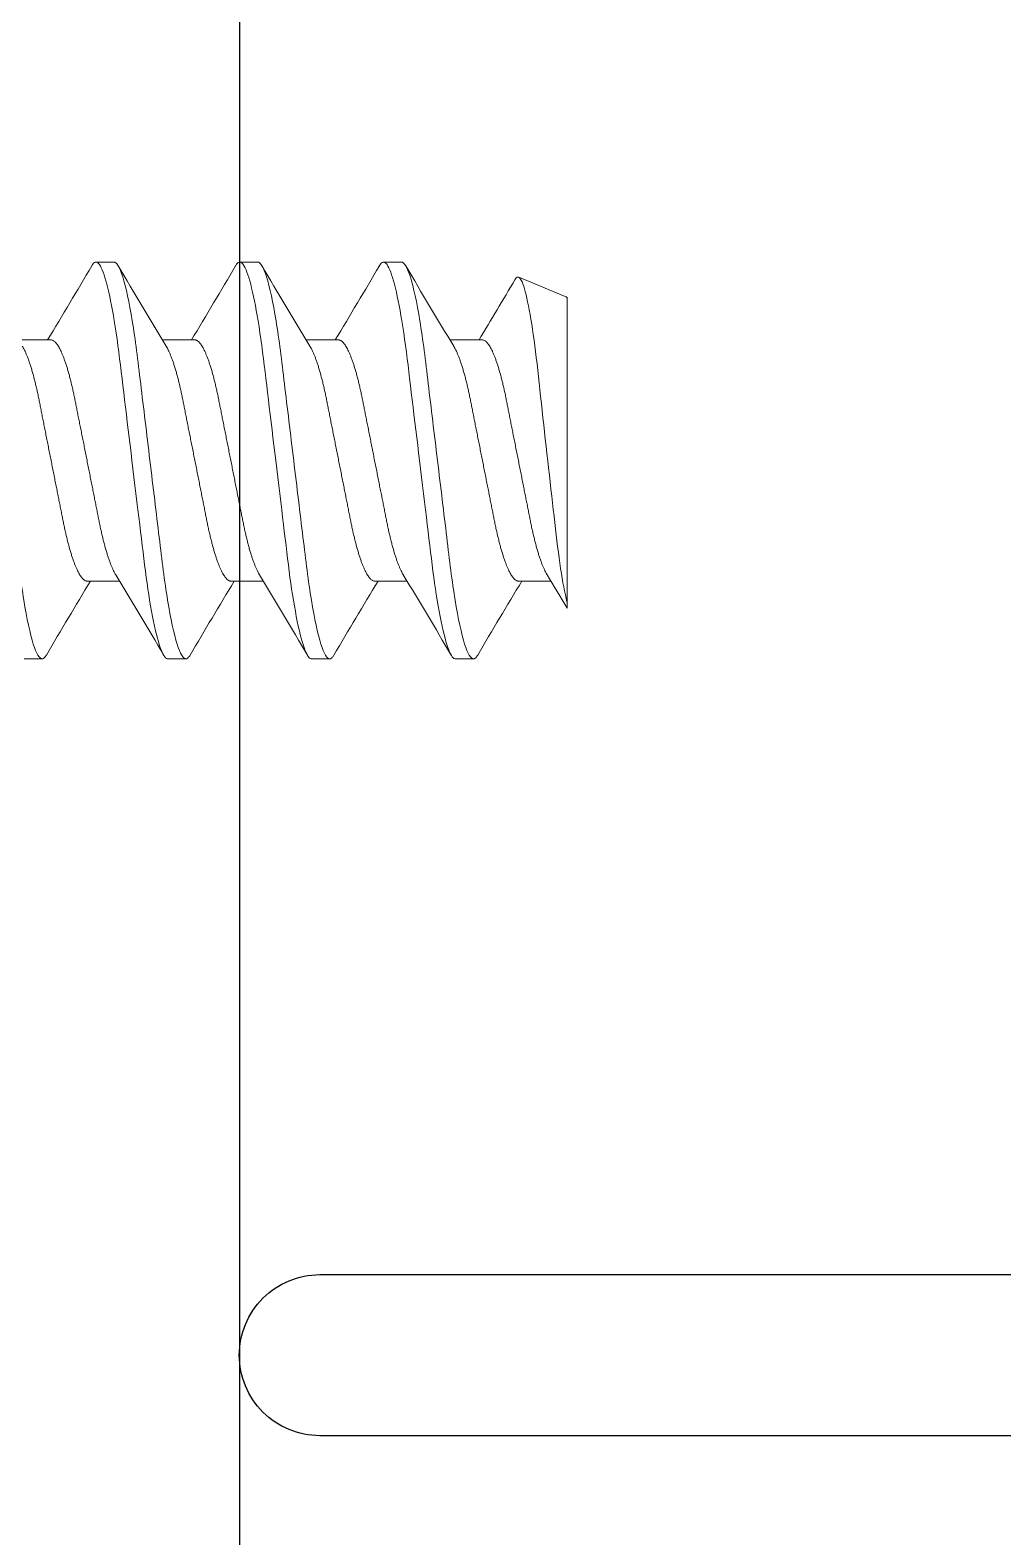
# Model space of a CAD drawing. Extents: x -23 to 190, y -172 to 85.
# Drawn here: x 9.477 to 9.815, y 50.281 to 50.805 of the extents above; entities that cross this region are included whole.
import ezdxf

# ---------------------------------------------------------------- set-up
doc = ezdxf.new("R2010")
doc.units = 0
doc.header["$MEASUREMENT"] = 0
doc.layers.get('0').update_dxf_attribs({"linetype": 'CONTINUOUS'})
doc.layers.add('Ballons', color=7, linetype='CONTINUOUS')
doc.layers.add('FRAME', color=1, linetype='CONTINUOUS')

# ---------------------------------------------------------------- blocks, each defined once
blk = doc.blocks.new('3800 NAIL-ON FRAME')
blk.add_lwpolyline([(1.6905, 0), (1.4375, 0), (1.4375, -0.125, -0.414214), (1.4065, -0.156), (1.2505, -0.156, -0.414214), (1.2195, -0.125, -0.414214), (1.2505, -0.094), (1.3755, -0.094), (1.3755, 0), (-1.3755, 0)], format="xyb")
blk = doc.blocks.new('no 6 500')
at = {"color": 7, "linetype": 'Continuous', "lineweight": 15}
for p, q in [((56.73842, 21.47031), (56.73217, 21.47031)), ((56.78842, 21.47031), (56.78217, 21.47031)), ((56.83842, 21.47031), (56.83217, 21.47031)), ((56.89531, 21.4584), (56.87916, 21.46508)), ((56.89605, 21.45809), (56.89605, 21.34991)), ((56.71655, 21.44325), (56.70524, 21.44325)), ((56.76655, 21.44325), (56.75524, 21.44325)), ((56.81655, 21.44325), (56.80524, 21.44325)), ((56.86655, 21.44325), (56.85524, 21.44325)), ((56.72905, 21.35937), (56.74036, 21.35937)), ((56.77905, 21.35937), (56.79036, 21.35937)), ((56.82905, 21.35937), (56.84036, 21.35937)), ((56.87905, 21.35937), (56.89036, 21.35937)), ((56.70717, 21.33231), (56.71342, 21.33231)), ((56.75717, 21.33231), (56.76342, 21.33231)), ((56.80717, 21.33231), (56.81342, 21.33231)), ((56.85717, 21.33231), (56.86342, 21.33231))]:
    blk.add_line(p, q, dxfattribs=at)
at = {"color": 7, "linetype": 'Continuous', "lineweight": 15, "flags": 128}
for points in [[(56.73069, 21.46899), (56.73077, 21.46912), (56.73107, 21.46956), (56.73135, 21.46989), (56.73164, 21.47013), (56.73191, 21.47026), (56.73217, 21.47031), (56.73246, 21.47026), (56.73276, 21.47009), (56.73306, 21.46982), (56.73338, 21.46943), (56.7337, 21.46893), (56.73402, 21.46831), (56.73434, 21.46761), (56.73465, 21.46681), (56.73498, 21.46591), (56.7353, 21.46491), (56.73563, 21.4638), (56.73596, 21.46259), (56.73629, 21.46129), (56.73662, 21.45989), (56.73695, 21.4584), (56.73727, 21.45683), (56.73759, 21.4552), (56.73791, 21.45349), (56.73823, 21.45172), (56.73854, 21.44988), (56.73886, 21.44782), (56.73919, 21.4457), (56.7395, 21.44352), (56.73981, 21.44128), (56.74011, 21.43901), (56.7404, 21.43669), (56.74067, 21.43447), (56.74095, 21.43219), (56.74123, 21.42985), (56.74152, 21.42744), (56.74182, 21.42498), (56.74212, 21.42246), (56.74243, 21.4199), (56.74274, 21.4173), (56.74306, 21.41465), (56.74339, 21.41198), (56.74371, 21.40934), (56.74403, 21.40667), (56.74435, 21.40399), (56.74467, 21.40131), (56.74502, 21.39841), (56.74537, 21.39552), (56.74572, 21.39265), (56.74607, 21.3898), (56.74641, 21.38697), (56.74674, 21.38419), (56.74706, 21.3816), (56.74736, 21.37906), (56.74766, 21.37657), (56.74796, 21.37413), (56.74825, 21.37175), (56.74853, 21.36943), (56.7488, 21.36717), (56.74907, 21.36497), (56.74934, 21.36281), (56.74963, 21.36067), (56.74992, 21.35862), (56.75021, 21.35661), (56.75051, 21.35465), (56.75081, 21.35274), (56.75115, 21.35076), (56.75149, 21.34885), (56.75183, 21.34702), (56.75218, 21.34529), (56.75253, 21.34365), (56.75288, 21.34211), (56.75321, 21.34075), (56.75354, 21.33949), (56.75386, 21.33833), (56.75419, 21.33726), (56.75451, 21.3363), (56.75483, 21.33545), (56.75515, 21.33469), (56.75546, 21.33405), (56.75577, 21.3335), (56.75607, 21.33306), (56.75635, 21.33273), (56.75664, 21.3325), (56.75691, 21.33236), (56.75717, 21.33231), (56.75717, 21.33231)], [(56.78069, 21.46899), (56.78077, 21.46912), (56.78107, 21.46956), (56.78135, 21.46989), (56.78164, 21.47013), (56.78191, 21.47026), (56.78217, 21.47031), (56.78246, 21.47026), (56.78276, 21.47009), (56.78306, 21.46982), (56.78338, 21.46943), (56.7837, 21.46893), (56.78402, 21.46831), (56.78434, 21.46761), (56.78465, 21.46681), (56.78498, 21.46591), (56.7853, 21.46491), (56.78563, 21.4638), (56.78596, 21.46259), (56.78629, 21.46129), (56.78662, 21.45989), (56.78695, 21.4584), (56.78727, 21.45683), (56.78759, 21.4552), (56.78791, 21.45349), (56.78823, 21.45172), (56.78854, 21.44988), (56.78886, 21.44782), (56.78919, 21.4457), (56.7895, 21.44352), (56.78981, 21.44128), (56.79011, 21.43901), (56.7904, 21.43669), (56.79067, 21.43447), (56.79095, 21.43219), (56.79123, 21.42985), (56.79152, 21.42744), (56.79182, 21.42498), (56.79212, 21.42246), (56.79243, 21.4199), (56.79274, 21.4173), (56.79306, 21.41465), (56.79339, 21.41198), (56.79371, 21.40934), (56.79403, 21.40667), (56.79435, 21.40399), (56.79467, 21.40131), (56.79502, 21.39841), (56.79537, 21.39552), (56.79572, 21.39265), (56.79607, 21.3898), (56.79641, 21.38697), (56.79674, 21.38419), (56.79706, 21.3816), (56.79736, 21.37906), (56.79766, 21.37657), (56.79796, 21.37413), (56.79825, 21.37175), (56.79853, 21.36943), (56.7988, 21.36717), (56.79907, 21.36497), (56.79934, 21.36281), (56.79963, 21.36067), (56.79992, 21.35862), (56.80021, 21.35661), (56.80051, 21.35465), (56.80081, 21.35274), (56.80115, 21.35076), (56.80149, 21.34885), (56.80183, 21.34702), (56.80218, 21.34529), (56.80253, 21.34365), (56.80288, 21.34211), (56.80321, 21.34075), (56.80354, 21.33949), (56.80386, 21.33833), (56.80419, 21.33726), (56.80451, 21.3363), (56.80483, 21.33545), (56.80515, 21.33469), (56.80546, 21.33405), (56.80577, 21.3335), (56.80607, 21.33306), (56.80635, 21.33273), (56.80664, 21.3325), (56.80691, 21.33236), (56.80717, 21.33231), (56.80717, 21.33231)], [(56.83069, 21.46899), (56.83077, 21.46912), (56.83107, 21.46956), (56.83135, 21.46989), (56.83164, 21.47013), (56.83191, 21.47026), (56.83217, 21.47031), (56.83246, 21.47026), (56.83276, 21.47009), (56.83306, 21.46982), (56.83338, 21.46943), (56.8337, 21.46893), (56.83402, 21.46831), (56.83434, 21.46761), (56.83465, 21.46681), (56.83498, 21.46591), (56.8353, 21.46491), (56.83563, 21.4638), (56.83596, 21.46259), (56.83629, 21.46129), (56.83662, 21.45989), (56.83695, 21.4584), (56.83727, 21.45683), (56.83759, 21.4552), (56.83791, 21.45349), (56.83823, 21.45172), (56.83854, 21.44988), (56.83886, 21.44782), (56.83919, 21.4457), (56.8395, 21.44352), (56.83981, 21.44128), (56.84011, 21.43901), (56.8404, 21.43669), (56.84067, 21.43447), (56.84095, 21.43219), (56.84123, 21.42985), (56.84152, 21.42744), (56.84182, 21.42498), (56.84212, 21.42246), (56.84243, 21.4199), (56.84274, 21.4173), (56.84306, 21.41465), (56.84339, 21.41198), (56.84371, 21.40934), (56.84403, 21.40667), (56.84435, 21.40399), (56.84467, 21.40131), (56.84502, 21.39841), (56.84537, 21.39552), (56.84572, 21.39265), (56.84607, 21.3898), (56.84641, 21.38697), (56.84674, 21.38419), (56.84706, 21.3816), (56.84736, 21.37906), (56.84766, 21.37657), (56.84796, 21.37413), (56.84825, 21.37175), (56.84853, 21.36943), (56.8488, 21.36717), (56.84907, 21.36497), (56.84934, 21.36281), (56.84963, 21.36067), (56.84992, 21.35862), (56.85021, 21.35661), (56.85051, 21.35465), (56.85081, 21.35274), (56.85115, 21.35076), (56.85149, 21.34885), (56.85183, 21.34702), (56.85218, 21.34529), (56.85253, 21.34365), (56.85288, 21.34211), (56.85321, 21.34075), (56.85354, 21.33949), (56.85386, 21.33833), (56.85419, 21.33726), (56.85451, 21.3363), (56.85483, 21.33545), (56.85515, 21.33469), (56.85546, 21.33405), (56.85577, 21.3335), (56.85607, 21.33306), (56.85635, 21.33273), (56.85664, 21.3325), (56.85691, 21.33236), (56.85717, 21.33231), (56.85717, 21.33231)], [(56.89605, 21.35182), (56.89595, 21.35218), (56.89567, 21.35334), (56.89538, 21.3546), (56.89509, 21.35596), (56.89482, 21.35734), (56.89454, 21.35881), (56.89427, 21.36037), (56.89401, 21.362), (56.89374, 21.36374), (56.89347, 21.36555), (56.89321, 21.36745), (56.89295, 21.36941), (56.89271, 21.37135), (56.89247, 21.37336), (56.89223, 21.37542), (56.89198, 21.37753), (56.89172, 21.37972), (56.89146, 21.38196), (56.8912, 21.38425), (56.89093, 21.38657), (56.89066, 21.38893), (56.89038, 21.39132), (56.8901, 21.39374), (56.88983, 21.39619), (56.88954, 21.3987), (56.88926, 21.40122), (56.88897, 21.40376), (56.88868, 21.40631), (56.88841, 21.40878), (56.88813, 21.41125), (56.88786, 21.41373), (56.88759, 21.41618), (56.88731, 21.41867), (56.88704, 21.42114), (56.88677, 21.42358), (56.88651, 21.426), (56.88626, 21.42829), (56.88602, 21.43053), (56.88578, 21.43275), (56.88554, 21.43492), (56.88528, 21.43707), (56.88503, 21.43917), (56.88476, 21.44123), (56.8845, 21.44321), (56.88423, 21.44512), (56.88396, 21.44696), (56.88369, 21.44874), (56.88341, 21.45044), (56.88313, 21.45209), (56.88284, 21.45365), (56.88256, 21.45514), (56.88227, 21.45653), (56.882, 21.45779), (56.88172, 21.45897), (56.88144, 21.46005), (56.88117, 21.46103), (56.88089, 21.46193), (56.88062, 21.46272), (56.88034, 21.46341), (56.88007, 21.46398), (56.87982, 21.46442), (56.87957, 21.46476), (56.87933, 21.46499), (56.87909, 21.46511), (56.87884, 21.46512), (56.87858, 21.46503), (56.87833, 21.46482), (56.87806, 21.4645), (56.87787, 21.46419)], [(56.8953, 21.45839), (56.89567, 21.4582), (56.89605, 21.45791)]]:
    blk.add_lwpolyline(points, dxfattribs=at)
at = {"color": 7, "linetype": 'Continuous', "lineweight": 15}
for centre, radius, start, end in [((54.69127, 22.66592), 2.36471, 328.86553, 329.59164), ((58.6869, 22.61127), 2.25734, 210.3994, 211.22543), ((54.74111, 22.66602), 2.36491, 328.86559, 329.59164), ((58.737, 22.61132), 2.25745, 210.39942, 211.2254), ((54.79111, 22.66602), 2.36491, 328.86559, 329.59164), ((58.78734, 22.61153), 2.25785, 210.39949, 211.22533), ((55.02078, 22.55834), 2.15544, 328.84615, 329.49452), ((58.75425, 20.13675), 2.36462, 148.86552, 149.59176), ((54.80848, 20.19123), 2.25759, 30.39934, 31.22538), ((58.80367, 20.1371), 2.36394, 148.86541, 149.59186), ((54.85864, 20.19132), 2.2574, 30.39928, 31.22538), ((58.85367, 20.1371), 2.36394, 148.86541, 149.59186), ((54.90864, 20.19132), 2.2574, 30.39928, 31.22538), ((58.90367, 20.1371), 2.36394, 148.86541, 149.59186), ((55.48396, 20.50714), 1.64446, 30.83005, 31.30443)]:
    blk.add_arc(centre, radius, start, end, dxfattribs=at)
for points, knots in [([(56.68842, 21.47031), (56.68933, 21.47031), (56.69038, 21.46863), (56.69258, 21.46164), (56.69373, 21.45633), (56.69531, 21.44665), (56.69582, 21.44315), (56.69677, 21.43586), (56.69721, 21.43206), (56.6987, 21.41977), (56.69981, 21.41055), (56.70204, 21.39207), (56.70315, 21.38285), (56.70464, 21.37056), (56.70508, 21.36677), (56.70603, 21.35947), (56.70654, 21.35597), (56.70812, 21.34629), (56.70927, 21.34098), (56.71147, 21.33399), (56.71252, 21.33231), (56.71342, 21.33231)], [0, 0, 0, 0, 0.125, 0.125, 0.25, 0.25, 0.3125, 0.3125, 0.375, 0.375, 0.5, 0.5, 0.625, 0.625, 0.6875, 0.6875, 0.75, 0.75, 0.875, 0.875, 1, 1, 1, 1]), ([(56.73842, 21.47031), (56.73933, 21.47031), (56.74038, 21.46863), (56.74258, 21.46164), (56.74373, 21.45633), (56.74531, 21.44665), (56.74582, 21.44315), (56.74677, 21.43586), (56.74721, 21.43206), (56.7487, 21.41977), (56.74981, 21.41055), (56.75204, 21.39207), (56.75315, 21.38285), (56.75464, 21.37056), (56.75508, 21.36677), (56.75603, 21.35947), (56.75654, 21.35597), (56.75812, 21.34629), (56.75927, 21.34098), (56.76147, 21.33399), (56.76252, 21.33231), (56.76342, 21.33231)], [0, 0, 0, 0, 0.125, 0.125, 0.25, 0.25, 0.3125, 0.3125, 0.375, 0.375, 0.5, 0.5, 0.625, 0.625, 0.6875, 0.6875, 0.75, 0.75, 0.875, 0.875, 1, 1, 1, 1]), ([(56.78842, 21.47031), (56.78933, 21.47031), (56.79038, 21.46863), (56.79258, 21.46164), (56.79373, 21.45633), (56.79531, 21.44665), (56.79582, 21.44315), (56.79677, 21.43586), (56.79721, 21.43206), (56.7987, 21.41977), (56.79981, 21.41055), (56.80204, 21.39207), (56.80315, 21.38285), (56.80464, 21.37056), (56.80508, 21.36677), (56.80603, 21.35947), (56.80654, 21.35597), (56.80812, 21.34629), (56.80927, 21.34098), (56.81147, 21.33399), (56.81252, 21.33231), (56.81342, 21.33231)], [0, 0, 0, 0, 0.125, 0.125, 0.25, 0.25, 0.3125, 0.3125, 0.375, 0.375, 0.5, 0.5, 0.625, 0.625, 0.6875, 0.6875, 0.75, 0.75, 0.875, 0.875, 1, 1, 1, 1]), ([(56.83842, 21.47031), (56.83933, 21.47031), (56.84038, 21.46863), (56.84258, 21.46164), (56.84373, 21.45633), (56.84531, 21.44665), (56.84582, 21.44315), (56.84677, 21.43586), (56.84721, 21.43206), (56.8487, 21.41977), (56.84981, 21.41055), (56.85204, 21.39207), (56.85315, 21.38285), (56.85464, 21.37056), (56.85508, 21.36677), (56.85603, 21.35947), (56.85654, 21.35597), (56.85812, 21.34629), (56.85927, 21.34098), (56.86147, 21.33399), (56.86252, 21.33231), (56.86342, 21.33231)], [0, 0, 0, 0, 0.125, 0.125, 0.25, 0.25, 0.3125, 0.3125, 0.375, 0.375, 0.5, 0.5, 0.625, 0.625, 0.6875, 0.6875, 0.75, 0.75, 0.875, 0.875, 1, 1, 1, 1]), ([(56.71655, 21.44325), (56.71666, 21.44324), (56.7169, 21.44322), (56.71726, 21.44307), (56.71763, 21.44283), (56.71801, 21.44249), (56.7184, 21.44205), (56.71879, 21.44151), (56.71919, 21.44087), (56.71959, 21.44014), (56.72001, 21.4393), (56.72042, 21.43836), (56.72084, 21.43732), (56.72126, 21.43619), (56.72168, 21.43497), (56.7221, 21.43367), (56.72251, 21.43229), (56.72291, 21.43085), (56.7233, 21.42934), (56.72369, 21.42778), (56.72406, 21.42617), (56.72443, 21.42452), (56.72477, 21.42284), (56.72511, 21.42112), (56.72546, 21.41937), (56.72582, 21.41756), (56.72619, 21.41568), (56.72658, 21.41374), (56.72698, 21.41174), (56.72738, 21.4097), (56.72779, 21.40763), (56.72821, 21.40554), (56.72863, 21.40343), (56.72905, 21.40131), (56.72947, 21.3992), (56.72989, 21.39709), (56.7303, 21.395), (56.73071, 21.39294), (56.73112, 21.39092), (56.73151, 21.38894), (56.73189, 21.38703), (56.73226, 21.38516), (56.73262, 21.38333), (56.73298, 21.38155), (56.73332, 21.37981), (56.73367, 21.37812), (56.73403, 21.37646), (56.73441, 21.37485), (56.7348, 21.37329), (56.73519, 21.37178), (56.73559, 21.37033), (56.736, 21.36896), (56.73641, 21.36766), (56.73683, 21.36644), (56.73725, 21.36532), (56.73766, 21.36429), (56.73808, 21.36336), (56.73848, 21.36253), (56.7388, 21.36194), (56.73898, 21.36166), (56.73902, 21.36159)], [0, 0, 0, 0, 0.016759, 0.033724, 0.050881, 0.068209, 0.08569, 0.102987, 0.120391, 0.13788, 0.155431, 0.173382, 0.19135, 0.20931, 0.227238, 0.24511, 0.262902, 0.28059, 0.298115, 0.315494, 0.332706, 0.349734, 0.366559, 0.382971, 0.399567, 0.416351, 0.433309, 0.450771, 0.468375, 0.486097, 0.503915, 0.521807, 0.539748, 0.557713, 0.575639, 0.59354, 0.611393, 0.629174, 0.646858, 0.664112, 0.681232, 0.698198, 0.714992, 0.731934, 0.748684, 0.765544, 0.782607, 0.799856, 0.817272, 0.834835, 0.852485, 0.870238, 0.88807, 0.905959, 0.92388, 0.941489, 0.959082, 0.976636, 0.994128, 1, 1, 1, 1]), ([(56.76655, 21.44325), (56.76666, 21.44324), (56.7669, 21.44322), (56.76726, 21.44307), (56.76763, 21.44283), (56.76801, 21.44249), (56.7684, 21.44205), (56.76879, 21.44151), (56.76919, 21.44087), (56.76959, 21.44014), (56.77001, 21.4393), (56.77042, 21.43836), (56.77084, 21.43732), (56.77126, 21.43619), (56.77168, 21.43497), (56.7721, 21.43367), (56.77251, 21.43229), (56.77291, 21.43085), (56.7733, 21.42934), (56.77369, 21.42778), (56.77406, 21.42617), (56.77443, 21.42452), (56.77477, 21.42284), (56.77511, 21.42112), (56.77546, 21.41937), (56.77582, 21.41756), (56.77619, 21.41568), (56.77658, 21.41374), (56.77698, 21.41174), (56.77738, 21.4097), (56.77779, 21.40763), (56.77821, 21.40554), (56.77863, 21.40343), (56.77905, 21.40131), (56.77947, 21.3992), (56.77989, 21.39709), (56.7803, 21.395), (56.78071, 21.39294), (56.78112, 21.39092), (56.78151, 21.38894), (56.78189, 21.38703), (56.78226, 21.38516), (56.78262, 21.38333), (56.78298, 21.38155), (56.78332, 21.37981), (56.78367, 21.37812), (56.78403, 21.37646), (56.78441, 21.37485), (56.7848, 21.37329), (56.78519, 21.37178), (56.78559, 21.37033), (56.786, 21.36896), (56.78641, 21.36766), (56.78683, 21.36644), (56.78725, 21.36532), (56.78766, 21.36429), (56.78808, 21.36336), (56.78848, 21.36253), (56.7888, 21.36194), (56.78898, 21.36166), (56.78902, 21.36159)], [0, 0, 0, 0, 0.0167585, 0.0337243, 0.0508805, 0.0682089, 0.0856898, 0.1029871, 0.1203908, 0.1378796, 0.155431, 0.1733816, 0.1913495, 0.2093099, 0.2272381, 0.2451101, 0.2629019, 0.2805903, 0.298115, 0.3154936, 0.332706, 0.3497336, 0.3665591, 0.3829713, 0.3995665, 0.4163512, 0.4333087, 0.4507714, 0.4683746, 0.4860968, 0.5039154, 0.5218069, 0.5397475, 0.5577127, 0.5756388, 0.5935404, 0.6113932, 0.6291736, 0.6468581, 0.6641121, 0.6812316, 0.6981976, 0.7149917, 0.7319339, 0.7486836, 0.7655438, 0.7826072, 0.7998562, 0.8172722, 0.8348351, 0.8524849, 0.8702375, 0.8880702, 0.905959, 0.92388, 0.9414887, 0.9590816, 0.9766357, 0.9941282, 1, 1, 1, 1]), ([(56.81655, 21.44325), (56.81666, 21.44324), (56.8169, 21.44322), (56.81726, 21.44307), (56.81763, 21.44283), (56.81801, 21.44249), (56.8184, 21.44205), (56.81879, 21.44151), (56.81919, 21.44087), (56.81959, 21.44014), (56.82001, 21.4393), (56.82042, 21.43836), (56.82084, 21.43732), (56.82126, 21.43619), (56.82168, 21.43497), (56.8221, 21.43367), (56.82251, 21.43229), (56.82291, 21.43085), (56.8233, 21.42934), (56.82369, 21.42778), (56.82406, 21.42617), (56.82443, 21.42452), (56.82477, 21.42284), (56.82511, 21.42112), (56.82546, 21.41937), (56.82582, 21.41756), (56.82619, 21.41568), (56.82658, 21.41374), (56.82698, 21.41174), (56.82738, 21.4097), (56.82779, 21.40763), (56.82821, 21.40554), (56.82863, 21.40343), (56.82905, 21.40131), (56.82947, 21.3992), (56.82989, 21.39709), (56.8303, 21.395), (56.83071, 21.39294), (56.83112, 21.39092), (56.83151, 21.38894), (56.83189, 21.38703), (56.83226, 21.38516), (56.83262, 21.38333), (56.83298, 21.38155), (56.83332, 21.37981), (56.83367, 21.37812), (56.83403, 21.37646), (56.83441, 21.37485), (56.8348, 21.37329), (56.83519, 21.37178), (56.83559, 21.37033), (56.836, 21.36896), (56.83641, 21.36766), (56.83683, 21.36644), (56.83725, 21.36532), (56.83766, 21.36429), (56.83808, 21.36336), (56.83848, 21.36253), (56.8388, 21.36194), (56.83898, 21.36166), (56.83902, 21.36159)], [0, 0, 0, 0, 0.016758, 0.033724, 0.050881, 0.068209, 0.08569, 0.102987, 0.120391, 0.13788, 0.155431, 0.173382, 0.191349, 0.20931, 0.227238, 0.24511, 0.262902, 0.28059, 0.298115, 0.315494, 0.332706, 0.349734, 0.366559, 0.382971, 0.399567, 0.416351, 0.433309, 0.450771, 0.468375, 0.486097, 0.503915, 0.521807, 0.539748, 0.557713, 0.575639, 0.59354, 0.611393, 0.629174, 0.646858, 0.664112, 0.681232, 0.698198, 0.714992, 0.731934, 0.748684, 0.765544, 0.782607, 0.799856, 0.817272, 0.834835, 0.852485, 0.870238, 0.88807, 0.905959, 0.92388, 0.941489, 0.959082, 0.976636, 0.994128, 1, 1, 1, 1]), ([(56.86655, 21.44325), (56.86666, 21.44324), (56.8669, 21.44322), (56.86726, 21.44307), (56.86763, 21.44283), (56.86801, 21.44249), (56.8684, 21.44205), (56.86879, 21.44151), (56.86919, 21.44087), (56.86959, 21.44014), (56.87001, 21.4393), (56.87042, 21.43836), (56.87084, 21.43732), (56.87126, 21.43619), (56.87168, 21.43497), (56.8721, 21.43367), (56.87251, 21.43229), (56.87291, 21.43085), (56.8733, 21.42934), (56.87369, 21.42778), (56.87406, 21.42617), (56.87443, 21.42452), (56.87477, 21.42284), (56.87511, 21.42112), (56.87546, 21.41937), (56.87582, 21.41756), (56.87619, 21.41568), (56.87658, 21.41374), (56.87698, 21.41174), (56.87738, 21.4097), (56.87779, 21.40763), (56.87821, 21.40554), (56.87863, 21.40343), (56.87905, 21.40131), (56.87947, 21.3992), (56.87989, 21.39709), (56.8803, 21.395), (56.88071, 21.39294), (56.88112, 21.39092), (56.88151, 21.38894), (56.88189, 21.38703), (56.88226, 21.38516), (56.88262, 21.38333), (56.88298, 21.38155), (56.88332, 21.37981), (56.88367, 21.37812), (56.88403, 21.37646), (56.88441, 21.37485), (56.8848, 21.37329), (56.88519, 21.37178), (56.88559, 21.37033), (56.886, 21.36896), (56.88641, 21.36766), (56.88683, 21.36644), (56.88725, 21.36532), (56.88766, 21.36429), (56.88808, 21.36336), (56.88848, 21.36253), (56.8888, 21.36194), (56.88898, 21.36166), (56.88902, 21.36159)], [0, 0, 0, 0, 0.016758, 0.033724, 0.050881, 0.068209, 0.08569, 0.102987, 0.120391, 0.13788, 0.155431, 0.173382, 0.191349, 0.20931, 0.227238, 0.24511, 0.262902, 0.28059, 0.298115, 0.315494, 0.332706, 0.349734, 0.366559, 0.382971, 0.399567, 0.416351, 0.433309, 0.450771, 0.468375, 0.486097, 0.503915, 0.521807, 0.539748, 0.557713, 0.575639, 0.59354, 0.611393, 0.629174, 0.646858, 0.664112, 0.681232, 0.698198, 0.714992, 0.731934, 0.748684, 0.765544, 0.782607, 0.799856, 0.817272, 0.834835, 0.852485, 0.870238, 0.88807, 0.905959, 0.92388, 0.941489, 0.959082, 0.976636, 0.994128, 1, 1, 1, 1]), ([(56.70658, 21.44104), (56.70661, 21.44098), (56.70679, 21.44071), (56.70709, 21.44013), (56.70751, 21.4393), (56.70792, 21.43836), (56.70834, 21.43732), (56.70876, 21.43619), (56.70918, 21.43497), (56.7096, 21.43367), (56.71001, 21.43229), (56.71041, 21.43085), (56.7108, 21.42934), (56.71119, 21.42778), (56.71156, 21.42617), (56.71193, 21.42452), (56.71227, 21.42284), (56.71261, 21.42112), (56.71296, 21.41937), (56.71332, 21.41756), (56.71369, 21.41568), (56.71408, 21.41374), (56.71448, 21.41174), (56.71488, 21.4097), (56.71529, 21.40763), (56.71571, 21.40554), (56.71613, 21.40343), (56.71655, 21.40131), (56.71697, 21.3992), (56.71739, 21.39709), (56.7178, 21.395), (56.71821, 21.39294), (56.71862, 21.39092), (56.71901, 21.38894), (56.71939, 21.38703), (56.71976, 21.38516), (56.72012, 21.38333), (56.72048, 21.38155), (56.72082, 21.37981), (56.72117, 21.37812), (56.72153, 21.37646), (56.72191, 21.37485), (56.7223, 21.37329), (56.72269, 21.37178), (56.72309, 21.37033), (56.7235, 21.36896), (56.72391, 21.36766), (56.72433, 21.36644), (56.72475, 21.36532), (56.72516, 21.36429), (56.72558, 21.36336), (56.72598, 21.36253), (56.72639, 21.36178), (56.7268, 21.36113), (56.7272, 21.36058), (56.72759, 21.36014), (56.72797, 21.35979), (56.72834, 21.35955), (56.7287, 21.3594), (56.72893, 21.35938), (56.72905, 21.35937)], [0, 0, 0, 0, 0.004966, 0.022455, 0.040006, 0.057957, 0.075925, 0.093885, 0.111813, 0.129685, 0.147477, 0.165166, 0.18269, 0.200069, 0.217281, 0.234309, 0.251134, 0.267546, 0.284142, 0.300926, 0.317884, 0.335347, 0.35295, 0.370672, 0.38849, 0.406382, 0.424323, 0.442288, 0.460214, 0.478115, 0.495968, 0.513749, 0.531433, 0.548687, 0.565807, 0.582772, 0.599567, 0.616509, 0.633259, 0.650119, 0.667182, 0.684431, 0.701847, 0.71941, 0.73706, 0.754812, 0.772645, 0.790534, 0.808455, 0.826063, 0.843656, 0.86121, 0.878703, 0.896466, 0.914118, 0.931639, 0.949006, 0.966201, 0.983205, 1, 1, 1, 1]), ([(56.75658, 21.44104), (56.75661, 21.44098), (56.75679, 21.44071), (56.75709, 21.44013), (56.75751, 21.4393), (56.75792, 21.43836), (56.75834, 21.43732), (56.75876, 21.43619), (56.75918, 21.43497), (56.7596, 21.43367), (56.76001, 21.43229), (56.76041, 21.43085), (56.7608, 21.42934), (56.76119, 21.42778), (56.76156, 21.42617), (56.76193, 21.42452), (56.76227, 21.42284), (56.76261, 21.42112), (56.76296, 21.41937), (56.76332, 21.41756), (56.76369, 21.41568), (56.76408, 21.41374), (56.76448, 21.41174), (56.76488, 21.4097), (56.76529, 21.40763), (56.76571, 21.40554), (56.76613, 21.40343), (56.76655, 21.40131), (56.76697, 21.3992), (56.76739, 21.39709), (56.7678, 21.395), (56.76821, 21.39294), (56.76862, 21.39092), (56.76901, 21.38894), (56.76939, 21.38703), (56.76976, 21.38516), (56.77012, 21.38333), (56.77048, 21.38155), (56.77082, 21.37981), (56.77117, 21.37812), (56.77153, 21.37646), (56.77191, 21.37485), (56.7723, 21.37329), (56.77269, 21.37178), (56.77309, 21.37033), (56.7735, 21.36896), (56.77391, 21.36766), (56.77433, 21.36644), (56.77475, 21.36532), (56.77516, 21.36429), (56.77558, 21.36336), (56.77598, 21.36253), (56.77639, 21.36178), (56.7768, 21.36113), (56.7772, 21.36058), (56.77759, 21.36014), (56.77797, 21.35979), (56.77834, 21.35955), (56.7787, 21.3594), (56.77893, 21.35938), (56.77905, 21.35937)], [0, 0, 0, 0, 0.004966, 0.022455, 0.040006, 0.057957, 0.075925, 0.093885, 0.111813, 0.129685, 0.147477, 0.165166, 0.18269, 0.200069, 0.217281, 0.234309, 0.251134, 0.267546, 0.284142, 0.300926, 0.317884, 0.335347, 0.35295, 0.370672, 0.38849, 0.406382, 0.424323, 0.442288, 0.460214, 0.478115, 0.495968, 0.513749, 0.531433, 0.548687, 0.565807, 0.582772, 0.599567, 0.616509, 0.633258, 0.650119, 0.667182, 0.684431, 0.701847, 0.71941, 0.73706, 0.754812, 0.772645, 0.790534, 0.808455, 0.826063, 0.843656, 0.86121, 0.878703, 0.896466, 0.914118, 0.931639, 0.949006, 0.966201, 0.983205, 1, 1, 1, 1]), ([(56.80658, 21.44104), (56.80661, 21.44098), (56.80679, 21.44071), (56.80709, 21.44013), (56.80751, 21.4393), (56.80792, 21.43836), (56.80834, 21.43732), (56.80876, 21.43619), (56.80918, 21.43497), (56.8096, 21.43367), (56.81001, 21.43229), (56.81041, 21.43085), (56.8108, 21.42934), (56.81119, 21.42778), (56.81156, 21.42617), (56.81193, 21.42452), (56.81227, 21.42284), (56.81261, 21.42112), (56.81296, 21.41937), (56.81332, 21.41756), (56.81369, 21.41568), (56.81408, 21.41374), (56.81448, 21.41174), (56.81488, 21.4097), (56.81529, 21.40763), (56.81571, 21.40554), (56.81613, 21.40343), (56.81655, 21.40131), (56.81697, 21.3992), (56.81739, 21.39709), (56.8178, 21.395), (56.81821, 21.39294), (56.81862, 21.39092), (56.81901, 21.38894), (56.81939, 21.38703), (56.81976, 21.38516), (56.82012, 21.38333), (56.82048, 21.38155), (56.82082, 21.37981), (56.82117, 21.37812), (56.82153, 21.37646), (56.82191, 21.37485), (56.8223, 21.37329), (56.82269, 21.37178), (56.82309, 21.37033), (56.8235, 21.36896), (56.82391, 21.36766), (56.82433, 21.36644), (56.82475, 21.36532), (56.82516, 21.36429), (56.82558, 21.36336), (56.82598, 21.36253), (56.82639, 21.36178), (56.8268, 21.36113), (56.8272, 21.36058), (56.82759, 21.36014), (56.82797, 21.35979), (56.82834, 21.35955), (56.8287, 21.3594), (56.82893, 21.35938), (56.82905, 21.35937)], [0, 0, 0, 0, 0.004966, 0.022455, 0.040006, 0.057957, 0.075925, 0.093885, 0.111814, 0.129685, 0.147477, 0.165166, 0.18269, 0.200069, 0.217281, 0.234309, 0.251134, 0.267547, 0.284142, 0.300926, 0.317884, 0.335347, 0.35295, 0.370672, 0.38849, 0.406382, 0.424323, 0.442288, 0.460214, 0.478115, 0.495968, 0.513749, 0.531433, 0.548687, 0.565807, 0.582772, 0.599567, 0.616509, 0.633258, 0.650119, 0.667182, 0.684431, 0.701847, 0.71941, 0.73706, 0.754812, 0.772645, 0.790534, 0.808455, 0.826063, 0.843656, 0.86121, 0.878703, 0.896466, 0.914118, 0.931639, 0.949006, 0.966201, 0.983205, 1, 1, 1, 1]), ([(56.85658, 21.44104), (56.85661, 21.44098), (56.85679, 21.44071), (56.85709, 21.44013), (56.85751, 21.4393), (56.85792, 21.43836), (56.85834, 21.43732), (56.85876, 21.43619), (56.85918, 21.43497), (56.8596, 21.43367), (56.86001, 21.43229), (56.86041, 21.43085), (56.8608, 21.42934), (56.86119, 21.42778), (56.86156, 21.42617), (56.86193, 21.42452), (56.86227, 21.42284), (56.86261, 21.42112), (56.86296, 21.41937), (56.86332, 21.41756), (56.86369, 21.41568), (56.86408, 21.41374), (56.86448, 21.41174), (56.86488, 21.4097), (56.86529, 21.40763), (56.86571, 21.40554), (56.86613, 21.40343), (56.86655, 21.40131), (56.86697, 21.3992), (56.86739, 21.39709), (56.8678, 21.395), (56.86821, 21.39294), (56.86862, 21.39092), (56.86901, 21.38894), (56.86939, 21.38703), (56.86976, 21.38516), (56.87012, 21.38333), (56.87048, 21.38155), (56.87082, 21.37981), (56.87117, 21.37812), (56.87153, 21.37646), (56.87191, 21.37485), (56.8723, 21.37329), (56.87269, 21.37178), (56.87309, 21.37033), (56.8735, 21.36896), (56.87391, 21.36766), (56.87433, 21.36644), (56.87475, 21.36532), (56.87516, 21.36429), (56.87558, 21.36336), (56.87598, 21.36253), (56.87639, 21.36178), (56.8768, 21.36113), (56.8772, 21.36058), (56.87759, 21.36014), (56.87797, 21.35979), (56.87834, 21.35955), (56.8787, 21.3594), (56.87893, 21.35938), (56.87905, 21.35937)], [0, 0, 0, 0, 0.0049663, 0.022455, 0.0400064, 0.057957, 0.0759249, 0.0938852, 0.1118135, 0.1296854, 0.1474772, 0.1651656, 0.1826903, 0.2000688, 0.2172812, 0.2343088, 0.2511343, 0.2675465, 0.2841417, 0.3009264, 0.3178839, 0.3353466, 0.3529497, 0.3706719, 0.3884904, 0.406382, 0.4243226, 0.4422878, 0.4602138, 0.4781154, 0.4959682, 0.5137485, 0.5314331, 0.548687, 0.5658066, 0.5827725, 0.5995666, 0.6165088, 0.6332585, 0.6501187, 0.667182, 0.6844311, 0.701847, 0.7194099, 0.7370597, 0.7548123, 0.7726449, 0.7905337, 0.8084547, 0.8260634, 0.8436562, 0.8612103, 0.8787028, 0.8964657, 0.9141183, 0.9316389, 0.9490064, 0.9662011, 0.9832046, 1, 1, 1, 1]), ([(56.71342, 21.33231), (56.71352, 21.33232), (56.71371, 21.33234), (56.71401, 21.33251), (56.71431, 21.33279), (56.71461, 21.33315), (56.71481, 21.33348), (56.7149, 21.33363)], [0, 0, 0, 0, 0.201712, 0.405453, 0.611089, 0.818473, 1, 1, 1, 1]), ([(56.76342, 21.33231), (56.76352, 21.33232), (56.76371, 21.33234), (56.76401, 21.33251), (56.76431, 21.33279), (56.76461, 21.33315), (56.76481, 21.33348), (56.7649, 21.33363)], [0, 0, 0, 0, 0.201712, 0.405454, 0.611089, 0.818473, 1, 1, 1, 1]), ([(56.81342, 21.33231), (56.81352, 21.33232), (56.81371, 21.33234), (56.81401, 21.33251), (56.81431, 21.33279), (56.81461, 21.33315), (56.81481, 21.33348), (56.8149, 21.33363)], [0, 0, 0, 0, 0.201712, 0.4054534, 0.6110888, 0.8184729, 1, 1, 1, 1]), ([(56.86342, 21.33231), (56.86351, 21.33232), (56.86369, 21.33234), (56.86395, 21.33248), (56.86423, 21.3327), (56.86451, 21.33302), (56.86474, 21.33334), (56.86487, 21.33357), (56.8649, 21.33363)], [0, 0, 0, 0, 0.183275, 0.368237, 0.554785, 0.742812, 0.932204, 1, 1, 1, 1])]:
    blk.add_open_spline(points, degree=3, knots=knots, dxfattribs=at)

msp = doc.modelspace()

# ---------------------------------------------------------------- linework, layer by layer
at = {"layer": 'FRAME'}
msp.add_lwpolyline([(10.47943, 48.81372), (10.47943, 50.28472, 0.414214), (10.44843, 50.31572), (9.57743, 50.31572, -0.414214), (9.54943, 50.34372), (9.54943, 50.34372, -0.414214), (9.57743, 50.37172), (10.44843, 50.37172, 0.414214), (10.47943, 50.40272), (10.47943, 51.94315, 0.668179)], format="xyb", dxfattribs=at)

# ---------------------------------------------------------------- block references
at = {"layer": 'Ballons'}
msp.add_blockref('no 6 500', (-47.23258, 29.25356), dxfattribs=at)
at = {"layer": 'FRAME', "rotation": 90}
msp.add_blockref('3800 NAIL-ON FRAME', (9.54947, 50.20422), dxfattribs=at)

doc.saveas('drawing.dxf')
